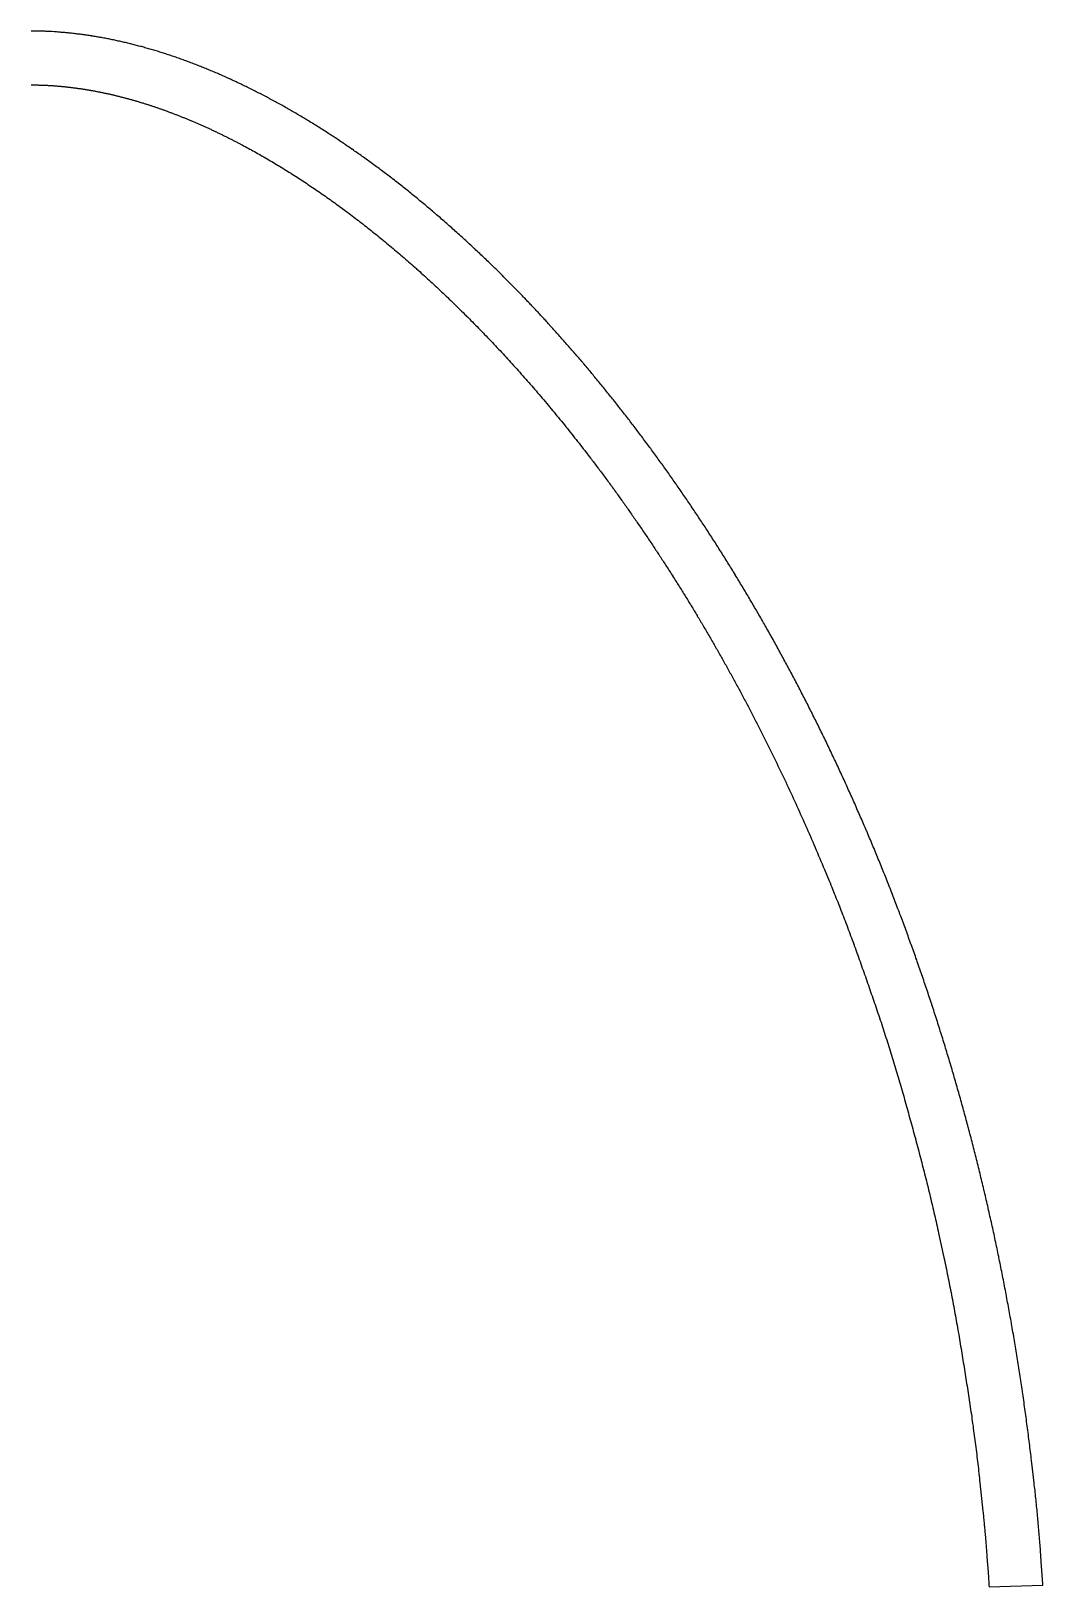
# Model space of a CAD drawing. Extents: x -7325 to -371, y -3238 to 133.
# Drawn here: x -6386.4 to -6119, y -1927.6 to -1516.4 of the extents above; entities that cross this region are included whole.
import ezdxf

# ---------------------------------------------------------------- set-up
doc = ezdxf.new("R2010")
doc.units = 0
doc.header["$MEASUREMENT"] = 0
doc.layers.add('NAILERS', color=7, linetype='CONTINUOUS')

msp = doc.modelspace()

# ---------------------------------------------------------------- linework, layer by layer
at = {"layer": 'NAILERS'}
msp.add_lwpolyline([(-6386.45, -1530.63), (-6386.26, -1530.63), (-6386.07, -1530.63), (-6385.89, -1530.63), (-6385.7, -1530.63), (-6385.51, -1530.64), (-6385.32, -1530.64), (-6385.14, -1530.64), (-6384.95, -1530.64), (-6384.76, -1530.65), (-6384.58, -1530.65), (-6384.39, -1530.66), (-6384.2, -1530.66), (-6384.02, -1530.67), (-6383.83, -1530.67), (-6383.64, -1530.68), (-6383.46, -1530.68), (-6383.27, -1530.69), (-6383.08, -1530.7), (-6382.9, -1530.71), (-6382.71, -1530.71), (-6382.52, -1530.72), (-6382.34, -1530.73), (-6382.15, -1530.74), (-6381.96, -1530.75), (-6381.94, -1530.75), (-6381.76, -1530.76), (-6381.57, -1530.77), (-6381.38, -1530.78), (-6381.19, -1530.8), (-6381.01, -1530.81), (-6380.82, -1530.82), (-6380.63, -1530.83), (-6380.44, -1530.85), (-6380.25, -1530.86), (-6380.07, -1530.87), (-6379.88, -1530.89), (-6379.69, -1530.9), (-6379.5, -1530.92), (-6379.32, -1530.93), (-6379.13, -1530.95), (-6378.94, -1530.96), (-6378.76, -1530.98), (-6378.57, -1531), (-6378.38, -1531.01), (-6378.19, -1531.03), (-6378.01, -1531.05), (-6377.82, -1531.07), (-6377.63, -1531.09), (-6377.45, -1531.11), (-6377.26, -1531.13), (-6377.07, -1531.15), (-6376.88, -1531.17), (-6376.7, -1531.19), (-6376.51, -1531.21), (-6376.32, -1531.23), (-6376.14, -1531.25), (-6375.95, -1531.28), (-6375.88, -1531.28), (-6375.69, -1531.31), (-6375.5, -1531.33), (-6375.31, -1531.36), (-6375.12, -1531.38), (-6374.93, -1531.41), (-6374.74, -1531.43), (-6374.55, -1531.46), (-6374.35, -1531.48), (-6374.16, -1531.51), (-6373.97, -1531.54), (-6373.78, -1531.56), (-6373.59, -1531.59), (-6373.4, -1531.62), (-6373.21, -1531.65), (-6373.02, -1531.67), (-6372.83, -1531.7), (-6372.64, -1531.73), (-6372.45, -1531.76), (-6372.26, -1531.79), (-6372.07, -1531.82), (-6371.88, -1531.85), (-6371.69, -1531.89), (-6371.5, -1531.92), (-6371.31, -1531.95), (-6371.12, -1531.98), (-6370.93, -1532.01), (-6370.74, -1532.05), (-6370.55, -1532.08), (-6370.36, -1532.12), (-6370.18, -1532.15), (-6369.99, -1532.18), (-6369.8, -1532.22), (-6369.72, -1532.23), (-6369.52, -1532.27), (-6369.33, -1532.31), (-6369.14, -1532.34), (-6368.94, -1532.38), (-6368.75, -1532.42), (-6368.55, -1532.46), (-6368.36, -1532.5), (-6368.17, -1532.53), (-6367.97, -1532.57), (-6367.78, -1532.61), (-6367.59, -1532.65), (-6367.39, -1532.69), (-6367.2, -1532.73), (-6367.01, -1532.77), (-6366.81, -1532.82), (-6366.62, -1532.86), (-6366.43, -1532.9), (-6366.23, -1532.94), (-6366.04, -1532.98), (-6365.85, -1533.03), (-6365.66, -1533.07), (-6365.46, -1533.11), (-6365.27, -1533.16), (-6365.08, -1533.2), (-6364.89, -1533.25), (-6364.69, -1533.29), (-6364.5, -1533.34), (-6364.31, -1533.38), (-6364.12, -1533.43), (-6363.93, -1533.48), (-6363.73, -1533.52), (-6363.54, -1533.57), (-6363.46, -1533.59), (-6363.26, -1533.64), (-6363.06, -1533.69), (-6362.87, -1533.74), (-6362.67, -1533.79), (-6362.47, -1533.84), (-6362.28, -1533.89), (-6362.08, -1533.94), (-6361.89, -1533.99), (-6361.69, -1534.04), (-6361.49, -1534.1), (-6361.3, -1534.15), (-6361.1, -1534.2), (-6360.91, -1534.25), (-6360.71, -1534.31), (-6360.51, -1534.36), (-6360.32, -1534.42), (-6360.12, -1534.47), (-6359.93, -1534.52), (-6359.73, -1534.58), (-6359.54, -1534.63), (-6359.34, -1534.69), (-6359.15, -1534.75), (-6358.95, -1534.8), (-6358.76, -1534.86), (-6358.56, -1534.92), (-6358.37, -1534.97), (-6358.17, -1535.03), (-6357.98, -1535.09), (-6357.78, -1535.15), (-6357.59, -1535.21), (-6357.4, -1535.27), (-6357.2, -1535.33), (-6357.11, -1535.35), (-6356.91, -1535.41), (-6356.72, -1535.48), (-6356.52, -1535.54), (-6356.32, -1535.6), (-6356.12, -1535.66), (-6355.92, -1535.73), (-6355.72, -1535.79), (-6355.52, -1535.85), (-6355.32, -1535.92), (-6355.12, -1535.98), (-6354.93, -1536.05), (-6354.73, -1536.11), (-6354.53, -1536.18), (-6354.33, -1536.24), (-6354.13, -1536.31), (-6353.94, -1536.37), (-6353.74, -1536.44), (-6353.54, -1536.51), (-6353.34, -1536.57), (-6353.15, -1536.64), (-6352.95, -1536.71), (-6352.75, -1536.78), (-6352.55, -1536.84), (-6352.36, -1536.91), (-6352.16, -1536.98), (-6351.96, -1537.05), (-6351.77, -1537.12), (-6351.57, -1537.19), (-6351.37, -1537.26), (-6351.18, -1537.33), (-6350.98, -1537.4), (-6350.78, -1537.47), (-6350.69, -1537.51), (-6350.49, -1537.58), (-6350.29, -1537.66), (-6350.09, -1537.73), (-6349.89, -1537.8), (-6349.69, -1537.88), (-6349.49, -1537.95), (-6349.29, -1538.03), (-6349.08, -1538.1), (-6348.88, -1538.18), (-6348.68, -1538.26), (-6348.48, -1538.33), (-6348.28, -1538.41), (-6348.08, -1538.49), (-6347.88, -1538.57), (-6347.68, -1538.64), (-6347.48, -1538.72), (-6347.28, -1538.8), (-6347.08, -1538.88), (-6346.88, -1538.96), (-6346.68, -1539.04), (-6346.48, -1539.12), (-6346.29, -1539.2), (-6346.09, -1539.28), (-6345.89, -1539.36), (-6345.69, -1539.44), (-6345.49, -1539.52), (-6345.29, -1539.6), (-6345.09, -1539.68), (-6344.89, -1539.76), (-6344.7, -1539.85), (-6344.5, -1539.93), (-6344.3, -1540.01), (-6344.21, -1540.05), (-6344.01, -1540.14), (-6343.8, -1540.22), (-6343.6, -1540.31), (-6343.4, -1540.4), (-6343.19, -1540.48), (-6342.99, -1540.57), (-6342.79, -1540.66), (-6342.58, -1540.74), (-6342.38, -1540.83), (-6342.18, -1540.92), (-6341.98, -1541.01), (-6341.78, -1541.1), (-6341.57, -1541.19), (-6341.37, -1541.28), (-6341.17, -1541.37), (-6340.97, -1541.46), (-6340.77, -1541.55), (-6340.57, -1541.64), (-6340.36, -1541.73), (-6340.16, -1541.82), (-6339.96, -1541.91), (-6339.76, -1542), (-6339.56, -1542.09), (-6339.36, -1542.18), (-6339.16, -1542.28), (-6338.96, -1542.37), (-6338.76, -1542.46), (-6338.56, -1542.56), (-6338.36, -1542.65), (-6338.16, -1542.74), (-6337.96, -1542.84), (-6337.76, -1542.93), (-6337.67, -1542.98), (-6337.46, -1543.07), (-6337.26, -1543.17), (-6337.05, -1543.27), (-6336.85, -1543.37), (-6336.64, -1543.46), (-6336.44, -1543.56), (-6336.24, -1543.66), (-6336.03, -1543.76), (-6335.83, -1543.86), (-6335.62, -1543.96), (-6335.42, -1544.06), (-6335.22, -1544.16), (-6335.01, -1544.26), (-6334.81, -1544.36), (-6334.61, -1544.46), (-6334.4, -1544.57), (-6334.2, -1544.67), (-6334, -1544.77), (-6333.79, -1544.87), (-6333.59, -1544.97), (-6333.39, -1545.08), (-6333.19, -1545.18), (-6332.99, -1545.28), (-6332.78, -1545.39), (-6332.58, -1545.49), (-6332.38, -1545.6), (-6332.18, -1545.7), (-6331.98, -1545.8), (-6331.78, -1545.91), (-6331.57, -1546.01), (-6331.37, -1546.12), (-6331.17, -1546.23), (-6331.08, -1546.27), (-6330.67, -1546.49), (-6330.26, -1546.71), (-6329.85, -1546.93), (-6329.44, -1547.15), (-6329.03, -1547.37), (-6328.62, -1547.6), (-6328.21, -1547.82), (-6327.8, -1548.05), (-6327.39, -1548.27), (-6326.98, -1548.5), (-6326.58, -1548.73), (-6326.17, -1548.96), (-6325.76, -1549.19), (-6325.36, -1549.42), (-6324.95, -1549.65), (-6324.55, -1549.89), (-6324.46, -1549.94), (-6324.05, -1550.18), (-6323.63, -1550.42), (-6323.22, -1550.66), (-6322.81, -1550.91), (-6322.39, -1551.15), (-6321.98, -1551.4), (-6321.57, -1551.65), (-6321.16, -1551.89), (-6320.75, -1552.14), (-6320.34, -1552.39), (-6319.93, -1552.64), (-6319.53, -1552.89), (-6319.12, -1553.15), (-6318.71, -1553.4), (-6318.3, -1553.65), (-6317.9, -1553.91), (-6317.81, -1553.96), (-6317.4, -1554.23), (-6316.98, -1554.49), (-6316.57, -1554.76), (-6316.15, -1555.02), (-6315.74, -1555.29), (-6315.33, -1555.56), (-6314.92, -1555.83), (-6314.5, -1556.1), (-6314.09, -1556.37), (-6313.68, -1556.64), (-6313.27, -1556.91), (-6312.86, -1557.18), (-6312.46, -1557.46), (-6312.05, -1557.73), (-6311.64, -1558.01), (-6311.23, -1558.29), (-6311.15, -1558.34), (-6310.73, -1558.63), (-6310.32, -1558.91), (-6309.9, -1559.2), (-6309.49, -1559.49), (-6309.07, -1559.78), (-6308.66, -1560.07), (-6308.25, -1560.36), (-6307.84, -1560.65), (-6307.42, -1560.94), (-6307.01, -1561.23), (-6306.6, -1561.53), (-6306.19, -1561.82), (-6305.78, -1562.12), (-6305.38, -1562.41), (-6304.97, -1562.71), (-6304.56, -1563.01), (-6304.48, -1563.07), (-6304.06, -1563.37), (-6303.65, -1563.68), (-6303.23, -1563.99), (-6302.82, -1564.3), (-6302.4, -1564.61), (-6301.99, -1564.92), (-6301.58, -1565.23), (-6301.17, -1565.54), (-6300.76, -1565.85), (-6300.34, -1566.17), (-6299.93, -1566.48), (-6299.52, -1566.8), (-6299.12, -1567.12), (-6298.71, -1567.43), (-6298.3, -1567.75), (-6297.89, -1568.07), (-6297.82, -1568.13), (-6297.4, -1568.46), (-6296.98, -1568.79), (-6296.57, -1569.12), (-6296.16, -1569.44), (-6295.74, -1569.78), (-6295.33, -1570.11), (-6294.92, -1570.44), (-6294.51, -1570.77), (-6294.1, -1571.11), (-6293.69, -1571.44), (-6293.28, -1571.78), (-6292.87, -1572.11), (-6292.46, -1572.45), (-6292.05, -1572.79), (-6291.65, -1573.13), (-6291.24, -1573.46), (-6291.17, -1573.53), (-6290.75, -1573.87), (-6290.34, -1574.22), (-6289.92, -1574.57), (-6289.51, -1574.92), (-6289.1, -1575.27), (-6288.69, -1575.63), (-6288.28, -1575.98), (-6287.87, -1576.33), (-6287.46, -1576.69), (-6287.05, -1577.04), (-6286.64, -1577.4), (-6286.23, -1577.75), (-6285.83, -1578.11), (-6285.42, -1578.47), (-6285.01, -1578.83), (-6284.61, -1579.19), (-6284.54, -1579.25), (-6284.13, -1579.62), (-6283.71, -1579.98), (-6283.3, -1580.35), (-6282.89, -1580.72), (-6282.48, -1581.1), (-6282.07, -1581.47), (-6281.66, -1581.84), (-6281.25, -1582.21), (-6280.85, -1582.59), (-6280.44, -1582.96), (-6280.03, -1583.34), (-6279.63, -1583.71), (-6279.22, -1584.09), (-6278.82, -1584.47), (-6278.42, -1584.85), (-6278.01, -1585.22), (-6277.95, -1585.29), (-6277.54, -1585.68), (-6277.13, -1586.06), (-6276.72, -1586.45), (-6276.31, -1586.84), (-6275.9, -1587.23), (-6275.49, -1587.62), (-6275.09, -1588.02), (-6274.68, -1588.41), (-6274.28, -1588.8), (-6273.87, -1589.2), (-6273.47, -1589.59), (-6273.07, -1589.99), (-6272.66, -1590.38), (-6272.26, -1590.78), (-6271.86, -1591.18), (-6271.46, -1591.58), (-6271.4, -1591.64), (-6270.99, -1592.05), (-6270.58, -1592.45), (-6270.18, -1592.86), (-6269.77, -1593.27), (-6269.37, -1593.68), (-6268.96, -1594.09), (-6268.56, -1594.5), (-6268.16, -1594.91), (-6267.76, -1595.33), (-6267.35, -1595.74), (-6266.95, -1596.15), (-6266.55, -1596.57), (-6266.16, -1596.98), (-6265.76, -1597.4), (-6265.36, -1597.81), (-6264.96, -1598.23), (-6264.9, -1598.29), (-6264.5, -1598.72), (-6264.1, -1599.15), (-6263.69, -1599.57), (-6263.29, -1600), (-6262.89, -1600.43), (-6262.49, -1600.86), (-6262.09, -1601.29), (-6261.69, -1601.72), (-6261.3, -1602.15), (-6260.9, -1602.58), (-6260.5, -1603.01), (-6260.11, -1603.45), (-6259.71, -1603.88), (-6259.32, -1604.31), (-6258.92, -1604.75), (-6258.53, -1605.19), (-6258.47, -1605.25), (-6258.07, -1605.69), (-6257.67, -1606.14), (-6257.28, -1606.58), (-6256.88, -1607.03), (-6256.48, -1607.47), (-6256.09, -1607.92), (-6255.69, -1608.37), (-6255.3, -1608.82), (-6254.9, -1609.27), (-6254.51, -1609.72), (-6254.12, -1610.17), (-6253.73, -1610.62), (-6253.34, -1611.07), (-6252.95, -1611.52), (-6252.56, -1611.98), (-6252.17, -1612.43), (-6252.12, -1612.49), (-6251.72, -1612.95), (-6251.33, -1613.42), (-6250.94, -1613.88), (-6250.54, -1614.34), (-6250.15, -1614.81), (-6249.76, -1615.27), (-6249.37, -1615.74), (-6248.98, -1616.21), (-6248.59, -1616.67), (-6248.21, -1617.14), (-6247.82, -1617.61), (-6247.43, -1618.08), (-6247.05, -1618.55), (-6246.66, -1619.02), (-6246.28, -1619.49), (-6245.89, -1619.96), (-6245.84, -1620.02), (-6245.46, -1620.5), (-6245.07, -1620.98), (-6244.68, -1621.46), (-6244.29, -1621.94), (-6243.91, -1622.42), (-6243.52, -1622.91), (-6243.14, -1623.39), (-6242.76, -1623.87), (-6242.37, -1624.36), (-6241.99, -1624.84), (-6241.61, -1625.33), (-6241.23, -1625.81), (-6240.85, -1626.3), (-6240.47, -1626.79), (-6240.09, -1627.27), (-6239.71, -1627.76), (-6238.82, -1628.92), (-6238.57, -1629.24), (-6238.33, -1629.56), (-6238.09, -1629.88), (-6237.84, -1630.19), (-6237.6, -1630.51), (-6237.36, -1630.83), (-6237.12, -1631.15), (-6236.87, -1631.47), (-6236.63, -1631.79), (-6236.39, -1632.11), (-6236.15, -1632.43), (-6235.91, -1632.75), (-6235.67, -1633.07), (-6235.43, -1633.39), (-6235.19, -1633.71), (-6234.95, -1634.03), (-6234.72, -1634.35), (-6234.48, -1634.67), (-6234.24, -1635), (-6234, -1635.32), (-6233.77, -1635.64), (-6233.53, -1635.96), (-6233.29, -1636.29), (-6233.06, -1636.61), (-6232.82, -1636.93), (-6232.59, -1637.26), (-6232.35, -1637.58), (-6232.12, -1637.91), (-6231.89, -1638.23), (-6231.65, -1638.56), (-6231.42, -1638.88), (-6231.19, -1639.21), (-6230.37, -1640.35), (-6230.15, -1640.66), (-6229.93, -1640.97), (-6229.71, -1641.28), (-6229.49, -1641.59), (-6229.27, -1641.9), (-6229.05, -1642.21), (-6228.83, -1642.52), (-6228.62, -1642.83), (-6228.4, -1643.14), (-6228.18, -1643.45), (-6227.96, -1643.76), (-6227.75, -1644.07), (-6227.53, -1644.38), (-6227.31, -1644.69), (-6227.1, -1645), (-6226.88, -1645.31), (-6226.66, -1645.63), (-6226.45, -1645.94), (-6226.23, -1646.25), (-6226.02, -1646.56), (-6225.8, -1646.87), (-6225.59, -1647.19), (-6225.37, -1647.5), (-6225.16, -1647.81), (-6224.95, -1648.13), (-6224.73, -1648.44), (-6224.52, -1648.75), (-6224.31, -1649.07), (-6224.09, -1649.38), (-6223.88, -1649.69), (-6223.67, -1650.01), (-6223.46, -1650.32), (-6223.25, -1650.64), (-6223.03, -1650.95), (-6222.82, -1651.27), (-6222.61, -1651.58), (-6222.4, -1651.9), (-6222.19, -1652.21), (-6221.98, -1652.53), (-6221.77, -1652.84), (-6221.56, -1653.16), (-6221.35, -1653.47), (-6221.14, -1653.79), (-6220.94, -1654.11), (-6220.73, -1654.42), (-6220.52, -1654.74), (-6220.31, -1655.06), (-6220.1, -1655.37), (-6219.9, -1655.69), (-6219.69, -1656.01), (-6219.48, -1656.33), (-6219.27, -1656.64), (-6219.07, -1656.96), (-6218.86, -1657.28), (-6218.66, -1657.6), (-6218.45, -1657.92), (-6218.25, -1658.23), (-6218.04, -1658.55), (-6217.84, -1658.87), (-6217.63, -1659.19), (-6217.43, -1659.51), (-6217.22, -1659.83), (-6217.02, -1660.15), (-6216.82, -1660.47), (-6216.79, -1660.5), (-6216.59, -1660.83), (-6216.39, -1661.15), (-6216.18, -1661.47), (-6215.98, -1661.79), (-6215.77, -1662.11), (-6215.57, -1662.44), (-6215.37, -1662.76), (-6215.17, -1663.08), (-6214.96, -1663.41), (-6214.76, -1663.73), (-6214.56, -1664.05), (-6214.36, -1664.38), (-6214.16, -1664.7), (-6213.96, -1665.03), (-6213.75, -1665.35), (-6213.55, -1665.68), (-6213.35, -1666), (-6213.15, -1666.33), (-6212.95, -1666.65), (-6212.75, -1666.98), (-6212.56, -1667.3), (-6212.36, -1667.63), (-6212.16, -1667.95), (-6211.96, -1668.28), (-6211.76, -1668.6), (-6211.56, -1668.93), (-6211.37, -1669.26), (-6211.17, -1669.58), (-6210.97, -1669.91), (-6210.77, -1670.24), (-6210.58, -1670.56), (-6210.38, -1670.89), (-6210.36, -1670.92), (-6210.16, -1671.25), (-6209.97, -1671.58), (-6209.77, -1671.91), (-6209.57, -1672.24), (-6209.38, -1672.57), (-6209.18, -1672.9), (-6208.99, -1673.23), (-6208.79, -1673.56), (-6208.59, -1673.89), (-6208.4, -1674.22), (-6208.2, -1674.56), (-6208.01, -1674.89), (-6207.82, -1675.22), (-6207.62, -1675.55), (-6207.43, -1675.88), (-6207.24, -1676.21), (-6207.04, -1676.54), (-6206.85, -1676.88), (-6206.66, -1677.21), (-6206.46, -1677.54), (-6206.27, -1677.87), (-6206.08, -1678.21), (-6205.89, -1678.54), (-6205.7, -1678.87), (-6205.51, -1679.2), (-6205.32, -1679.54), (-6205.13, -1679.87), (-6204.94, -1680.21), (-6204.75, -1680.54), (-6204.56, -1680.87), (-6204.37, -1681.21), (-6204.18, -1681.54), (-6204.16, -1681.58), (-6203.97, -1681.91), (-6203.78, -1682.25), (-6203.59, -1682.58), (-6203.4, -1682.92), (-6203.21, -1683.26), (-6203.02, -1683.6), (-6202.83, -1683.93), (-6202.65, -1684.27), (-6202.46, -1684.61), (-6202.27, -1684.95), (-6202.08, -1685.28), (-6201.9, -1685.62), (-6201.71, -1685.96), (-6201.52, -1686.3), (-6201.34, -1686.64), (-6201.15, -1686.98), (-6200.96, -1687.31), (-6200.78, -1687.65), (-6200.59, -1687.99), (-6200.41, -1688.33), (-6200.22, -1688.67), (-6200.04, -1689.01), (-6199.85, -1689.35), (-6199.67, -1689.69), (-6199.49, -1690.03), (-6199.3, -1690.37), (-6199.12, -1690.71), (-6198.94, -1691.05), (-6198.75, -1691.39), (-6198.57, -1691.73), (-6198.39, -1692.07), (-6198.21, -1692.41), (-6198.19, -1692.45), (-6198.01, -1692.79), (-6197.83, -1693.14), (-6197.64, -1693.48), (-6197.46, -1693.82), (-6197.28, -1694.17), (-6197.1, -1694.51), (-6196.92, -1694.85), (-6196.74, -1695.2), (-6196.56, -1695.54), (-6196.38, -1695.89), (-6196.2, -1696.23), (-6196.02, -1696.58), (-6195.84, -1696.92), (-6195.66, -1697.27), (-6195.48, -1697.61), (-6195.3, -1697.96), (-6195.12, -1698.3), (-6194.94, -1698.65), (-6194.77, -1699), (-6194.59, -1699.34), (-6194.41, -1699.69), (-6194.23, -1700.03), (-6194.06, -1700.38), (-6193.88, -1700.73), (-6193.7, -1701.07), (-6193.53, -1701.42), (-6193.35, -1701.77), (-6193.18, -1702.11), (-6193, -1702.46), (-6192.83, -1702.81), (-6192.65, -1703.16), (-6192.48, -1703.5), (-6192.46, -1703.54), (-6192.11, -1704.24), (-6191.76, -1704.94), (-6191.41, -1705.64), (-6191.07, -1706.34), (-6190.72, -1707.04), (-6190.37, -1707.74), (-6190.03, -1708.45), (-6189.69, -1709.15), (-6189.35, -1709.85), (-6189.01, -1710.56), (-6188.67, -1711.26), (-6188.33, -1711.97), (-6187.99, -1712.68), (-6187.65, -1713.38), (-6187.32, -1714.09), (-6186.98, -1714.8), (-6186.97, -1714.83), (-6186.63, -1715.54), (-6186.3, -1716.26), (-6185.97, -1716.97), (-6185.63, -1717.68), (-6185.3, -1718.4), (-6184.97, -1719.11), (-6184.65, -1719.83), (-6184.32, -1720.55), (-6183.99, -1721.26), (-6183.67, -1721.98), (-6183.34, -1722.7), (-6183.02, -1723.41), (-6182.7, -1724.13), (-6182.37, -1724.85), (-6182.05, -1725.57), (-6181.74, -1726.29), (-6181.72, -1726.32), (-6181.4, -1727.05), (-6181.08, -1727.77), (-6180.76, -1728.5), (-6180.45, -1729.23), (-6180.13, -1729.95), (-6179.82, -1730.68), (-6179.5, -1731.41), (-6179.19, -1732.13), (-6178.88, -1732.86), (-6178.57, -1733.59), (-6178.26, -1734.32), (-6177.95, -1735.05), (-6177.65, -1735.78), (-6177.34, -1736.51), (-6177.04, -1737.24), (-6176.73, -1737.97), (-6175.49, -1740.98), (-6175.26, -1741.53), (-6175.03, -1742.08), (-6174.8, -1742.64), (-6174.58, -1743.19), (-6174.35, -1743.75), (-6174.13, -1744.3), (-6173.9, -1744.86), (-6173.68, -1745.42), (-6173.46, -1745.97), (-6173.23, -1746.53), (-6173.01, -1747.09), (-6172.79, -1747.64), (-6172.57, -1748.2), (-6172.36, -1748.76), (-6172.14, -1749.32), (-6171.92, -1749.87), (-6171.7, -1750.43), (-6171.49, -1750.99), (-6171.28, -1751.55), (-6171.06, -1752.11), (-6170.85, -1752.67), (-6170.64, -1753.23), (-6170.43, -1753.79), (-6170.22, -1754.35), (-6170.01, -1754.92), (-6169.8, -1755.48), (-6169.59, -1756.04), (-6169.38, -1756.6), (-6169.18, -1757.16), (-6168.97, -1757.73), (-6168.77, -1758.29), (-6168.56, -1758.85), (-6168.54, -1758.9), (-6168.34, -1759.47), (-6168.14, -1760.04), (-6167.93, -1760.6), (-6167.73, -1761.17), (-6167.53, -1761.74), (-6167.32, -1762.31), (-6167.12, -1762.87), (-6166.92, -1763.44), (-6166.72, -1764.01), (-6166.52, -1764.58), (-6166.32, -1765.15), (-6166.12, -1765.71), (-6165.92, -1766.28), (-6165.72, -1766.85), (-6165.52, -1767.42), (-6165.32, -1767.99), (-6165.12, -1768.56), (-6164.93, -1769.13), (-6164.73, -1769.7), (-6164.53, -1770.27), (-6164.34, -1770.84), (-6164.14, -1771.4), (-6163.94, -1771.97), (-6163.75, -1772.54), (-6163.55, -1773.11), (-6163.36, -1773.69), (-6163.17, -1774.26), (-6162.97, -1774.83), (-6162.78, -1775.4), (-6162.59, -1775.97), (-6162.39, -1776.54), (-6162.2, -1777.11), (-6162.17, -1777.21), (-6161.98, -1777.79), (-6161.78, -1778.36), (-6161.59, -1778.94), (-6161.4, -1779.52), (-6161.21, -1780.1), (-6161.02, -1780.68), (-6160.83, -1781.26), (-6160.65, -1781.83), (-6160.46, -1782.41), (-6160.27, -1782.99), (-6160.09, -1783.57), (-6159.9, -1784.15), (-6159.72, -1784.73), (-6159.54, -1785.32), (-6159.36, -1785.9), (-6159.17, -1786.48), (-6158.99, -1787.06), (-6158.82, -1787.64), (-6158.64, -1788.22), (-6158.46, -1788.81), (-6158.28, -1789.39), (-6158.11, -1789.97), (-6157.93, -1790.55), (-6157.76, -1791.14), (-6157.58, -1791.72), (-6157.41, -1792.3), (-6157.24, -1792.89), (-6157.07, -1793.47), (-6156.89, -1794.06), (-6156.73, -1794.64), (-6156.56, -1795.23), (-6156.39, -1795.81), (-6156.37, -1795.86), (-6156.21, -1796.45), (-6156.04, -1797.04), (-6155.87, -1797.63), (-6155.7, -1798.21), (-6155.54, -1798.8), (-6155.37, -1799.39), (-6155.21, -1799.98), (-6155.04, -1800.57), (-6154.87, -1801.16), (-6154.71, -1801.75), (-6154.55, -1802.34), (-6154.38, -1802.93), (-6154.22, -1803.52), (-6154.06, -1804.11), (-6153.89, -1804.7), (-6153.73, -1805.29), (-6153.57, -1805.88), (-6153.41, -1806.47), (-6153.25, -1807.06), (-6153.09, -1807.65), (-6152.93, -1808.24), (-6152.77, -1808.83), (-6152.61, -1809.42), (-6152.45, -1810.01), (-6152.29, -1810.6), (-6152.13, -1811.2), (-6151.97, -1811.79), (-6151.82, -1812.38), (-6151.66, -1812.97), (-6151.5, -1813.56), (-6151.35, -1814.15), (-6151.19, -1814.74), (-6151.17, -1814.84), (-6151.01, -1815.43), (-6150.86, -1816.03), (-6150.7, -1816.63), (-6150.55, -1817.23), (-6150.39, -1817.83), (-6150.24, -1818.42), (-6150.09, -1819.02), (-6149.94, -1819.62), (-6149.79, -1820.22), (-6149.64, -1820.82), (-6149.49, -1821.42), (-6149.34, -1822.02), (-6149.2, -1822.62), (-6149.05, -1823.22), (-6148.91, -1823.82), (-6148.76, -1824.42), (-6148.62, -1825.02), (-6148.48, -1825.62), (-6148.34, -1826.23), (-6148.19, -1826.83), (-6148.05, -1827.43), (-6147.92, -1828.03), (-6147.78, -1828.63), (-6147.64, -1829.24), (-6147.5, -1829.84), (-6147.37, -1830.44), (-6147.23, -1831.04), (-6147.1, -1831.65), (-6146.96, -1832.25), (-6146.83, -1832.85), (-6146.7, -1833.46), (-6146.57, -1834.06), (-6145.17, -1840.55), (-6145.03, -1841.16), (-6144.9, -1841.77), (-6144.77, -1842.38), (-6144.64, -1843), (-6144.51, -1843.61), (-6144.39, -1844.22), (-6144.26, -1844.83), (-6144.13, -1845.45), (-6144.01, -1846.06), (-6143.88, -1846.67), (-6143.76, -1847.29), (-6143.64, -1847.9), (-6143.52, -1848.51), (-6143.4, -1849.13), (-6143.27, -1849.74), (-6143.16, -1850.36), (-6143.04, -1850.97), (-6142.92, -1851.58), (-6142.8, -1852.2), (-6142.69, -1852.81), (-6142.57, -1853.43), (-6142.46, -1854.04), (-6142.34, -1854.66), (-6142.23, -1855.28), (-6142.12, -1855.89), (-6142.01, -1856.51), (-6141.9, -1857.12), (-6141.79, -1857.74), (-6141.68, -1858.36), (-6141.57, -1858.97), (-6141.46, -1859.59), (-6141.36, -1860.2), (-6141.25, -1860.82), (-6141.15, -1861.44), (-6141.04, -1862.06), (-6140.94, -1862.67), (-6140.84, -1863.29), (-6140.73, -1863.91), (-6140.63, -1864.52), (-6140.53, -1865.14), (-6140.42, -1865.76), (-6140.32, -1866.38), (-6140.22, -1866.99), (-6140.12, -1867.61), (-6140.02, -1868.23), (-6139.92, -1868.85), (-6139.82, -1869.46), (-6139.72, -1870.08), (-6139.62, -1870.7), (-6139.52, -1871.32), (-6139.43, -1871.94), (-6139.33, -1872.56), (-6139.23, -1873.17), (-6139.14, -1873.79), (-6139.04, -1874.41), (-6138.94, -1875.03), (-6138.85, -1875.65), (-6138.75, -1876.27), (-6138.66, -1876.88), (-6138.56, -1877.5), (-6138.47, -1878.12), (-6138.38, -1878.74), (-6138.28, -1879.36), (-6138.19, -1879.98), (-6138.18, -1880.05), (-6138.09, -1880.68), (-6138, -1881.3), (-6137.9, -1881.93), (-6137.81, -1882.55), (-6137.73, -1883.17), (-6137.64, -1883.8), (-6137.55, -1884.42), (-6137.46, -1885.05), (-6137.38, -1885.67), (-6137.29, -1886.3), (-6137.21, -1886.92), (-6137.12, -1887.55), (-6137.04, -1888.17), (-6136.96, -1888.8), (-6136.88, -1889.42), (-6136.8, -1890.05), (-6136.72, -1890.67), (-6136.64, -1891.3), (-6136.56, -1891.92), (-6136.49, -1892.55), (-6136.41, -1893.18), (-6136.34, -1893.8), (-6136.26, -1894.43), (-6136.19, -1895.05), (-6136.12, -1895.68), (-6136.05, -1896.31), (-6135.98, -1896.93), (-6135.91, -1897.56), (-6135.84, -1898.19), (-6135.77, -1898.81), (-6135.7, -1899.44), (-6135.63, -1900.07), (-6134.85, -1907.53), (-6134.81, -1907.91), (-6134.77, -1908.28), (-6134.73, -1908.66), (-6134.69, -1909.04), (-6134.66, -1909.41), (-6134.62, -1909.79), (-6134.58, -1910.17), (-6134.54, -1910.54), (-6134.51, -1910.92), (-6134.47, -1911.29), (-6134.44, -1911.67), (-6134.4, -1912.05), (-6134.37, -1912.42), (-6134.33, -1912.8), (-6134.3, -1913.18), (-6134.26, -1913.55), (-6134.23, -1913.93), (-6134.2, -1914.31), (-6134.16, -1914.68), (-6134.13, -1915.06), (-6134.1, -1915.44), (-6134.07, -1915.82), (-6134.04, -1916.19), (-6134.01, -1916.57), (-6133.98, -1916.95), (-6133.95, -1917.32), (-6133.92, -1917.7), (-6133.89, -1918.08), (-6133.86, -1918.45), (-6133.83, -1918.83), (-6133.8, -1919.21), (-6133.77, -1919.59), (-6133.47, -1923.69), (-6133.44, -1924.17), (-6133.4, -1924.65), (-6133.37, -1925.14), (-6133.34, -1925.62), (-6133.3, -1926.11), (-6133.27, -1926.59), (-6133.24, -1927.07), (-6133.21, -1927.56), (-6118.99, -1927.08), (-6119.03, -1926.49), (-6119.07, -1925.89), (-6119.11, -1925.3), (-6119.15, -1924.71), (-6119.19, -1924.11), (-6119.23, -1923.52), (-6119.27, -1922.93), (-6119.32, -1922.33), (-6119.75, -1916.48), (-6119.78, -1915.96), (-6119.82, -1915.45), (-6119.86, -1914.93), (-6119.9, -1914.42), (-6119.94, -1913.91), (-6119.98, -1913.39), (-6120.03, -1912.88), (-6120.07, -1912.37), (-6120.11, -1911.85), (-6120.16, -1911.34), (-6120.2, -1910.82), (-6120.25, -1910.31), (-6120.29, -1909.8), (-6120.34, -1909.28), (-6120.39, -1908.77), (-6120.44, -1908.26), (-6120.49, -1907.74), (-6120.54, -1907.23), (-6120.59, -1906.72), (-6120.64, -1906.2), (-6120.69, -1905.69), (-6120.74, -1905.18), (-6120.8, -1904.67), (-6120.85, -1904.15), (-6120.9, -1903.64), (-6120.96, -1903.13), (-6121.02, -1902.62), (-6121.07, -1902.1), (-6121.13, -1901.59), (-6121.19, -1901.08), (-6121.25, -1900.57), (-6121.31, -1900.05), (-6122, -1894.16), (-6122.06, -1893.59), (-6122.13, -1893.02), (-6122.2, -1892.45), (-6122.27, -1891.88), (-6122.34, -1891.31), (-6122.41, -1890.74), (-6122.48, -1890.17), (-6122.55, -1889.6), (-6122.62, -1889.04), (-6122.69, -1888.47), (-6122.76, -1887.9), (-6122.83, -1887.33), (-6122.91, -1886.76), (-6122.98, -1886.19), (-6123.05, -1885.63), (-6123.13, -1885.06), (-6123.2, -1884.49), (-6123.28, -1883.92), (-6123.36, -1883.35), (-6123.43, -1882.79), (-6123.51, -1882.22), (-6123.59, -1881.65), (-6123.67, -1881.08), (-6123.74, -1880.51), (-6123.82, -1879.95), (-6123.9, -1879.38), (-6123.98, -1878.81), (-6124.06, -1878.25), (-6124.14, -1877.68), (-6124.23, -1877.11), (-6124.31, -1876.54), (-6124.39, -1875.98), (-6124.41, -1875.84), (-6124.49, -1875.28), (-6124.58, -1874.72), (-6124.66, -1874.17), (-6124.74, -1873.61), (-6124.83, -1873.05), (-6124.91, -1872.49), (-6125, -1871.93), (-6125.08, -1871.38), (-6125.17, -1870.82), (-6125.25, -1870.26), (-6125.34, -1869.7), (-6125.43, -1869.14), (-6125.52, -1868.59), (-6125.61, -1868.03), (-6125.69, -1867.47), (-6125.78, -1866.91), (-6125.87, -1866.36), (-6125.96, -1865.8), (-6126.06, -1865.24), (-6126.15, -1864.69), (-6126.24, -1864.13), (-6126.33, -1863.57), (-6126.43, -1863.02), (-6126.52, -1862.46), (-6126.61, -1861.9), (-6126.71, -1861.35), (-6126.8, -1860.79), (-6126.9, -1860.23), (-6126.99, -1859.68), (-6127.09, -1859.12), (-6127.19, -1858.56), (-6127.29, -1858.01), (-6127.31, -1857.88), (-6127.41, -1857.33), (-6127.5, -1856.78), (-6127.6, -1856.23), (-6127.7, -1855.69), (-6127.8, -1855.14), (-6127.9, -1854.59), (-6128, -1854.04), (-6128.1, -1853.5), (-6128.2, -1852.95), (-6128.3, -1852.4), (-6128.4, -1851.86), (-6128.5, -1851.31), (-6128.6, -1850.76), (-6128.71, -1850.22), (-6128.81, -1849.67), (-6128.91, -1849.12), (-6129.02, -1848.58), (-6129.12, -1848.03), (-6129.23, -1847.49), (-6129.33, -1846.94), (-6129.44, -1846.39), (-6129.55, -1845.85), (-6129.65, -1845.3), (-6129.76, -1844.76), (-6129.87, -1844.21), (-6129.98, -1843.67), (-6130.09, -1843.12), (-6130.2, -1842.58), (-6130.31, -1842.03), (-6130.42, -1841.49), (-6130.53, -1840.94), (-6130.64, -1840.4), (-6130.67, -1840.27), (-6130.78, -1839.73), (-6130.89, -1839.19), (-6131, -1838.66), (-6131.11, -1838.12), (-6131.23, -1837.59), (-6131.34, -1837.05), (-6131.45, -1836.51), (-6131.57, -1835.98), (-6131.68, -1835.44), (-6131.8, -1834.91), (-6131.91, -1834.37), (-6132.03, -1833.84), (-6132.14, -1833.3), (-6132.26, -1832.77), (-6132.38, -1832.23), (-6132.5, -1831.7), (-6132.61, -1831.16), (-6132.73, -1830.63), (-6132.85, -1830.09), (-6132.97, -1829.56), (-6133.09, -1829.02), (-6133.21, -1828.49), (-6133.33, -1827.96), (-6133.46, -1827.42), (-6133.58, -1826.89), (-6133.7, -1826.35), (-6133.82, -1825.82), (-6133.95, -1825.29), (-6134.07, -1824.75), (-6134.2, -1824.22), (-6134.32, -1823.69), (-6134.45, -1823.15), (-6134.48, -1823.02), (-6134.6, -1822.5), (-6134.72, -1821.97), (-6134.85, -1821.45), (-6134.97, -1820.92), (-6135.1, -1820.4), (-6135.23, -1819.88), (-6135.35, -1819.35), (-6135.48, -1818.83), (-6135.61, -1818.3), (-6135.74, -1817.78), (-6135.87, -1817.26), (-6135.99, -1816.73), (-6136.12, -1816.21), (-6136.25, -1815.68), (-6136.38, -1815.16), (-6136.52, -1814.64), (-6136.65, -1814.12), (-6136.78, -1813.59), (-6136.91, -1813.07), (-6137.04, -1812.55), (-6137.18, -1812.02), (-6137.31, -1811.5), (-6137.45, -1810.98), (-6137.58, -1810.46), (-6137.72, -1809.93), (-6137.85, -1809.41), (-6137.99, -1808.89), (-6138.12, -1808.37), (-6138.26, -1807.85), (-6138.4, -1807.33), (-6138.54, -1806.8), (-6138.67, -1806.28), (-6138.71, -1806.15), (-6138.85, -1805.64), (-6138.98, -1805.13), (-6139.12, -1804.62), (-6139.26, -1804.1), (-6139.4, -1803.59), (-6139.54, -1803.08), (-6139.68, -1802.57), (-6139.82, -1802.05), (-6139.96, -1801.54), (-6140.1, -1801.03), (-6140.24, -1800.52), (-6140.38, -1800.01), (-6140.52, -1799.49), (-6140.67, -1798.98), (-6140.81, -1798.47), (-6140.95, -1797.96), (-6141.1, -1797.45), (-6141.24, -1796.94), (-6141.39, -1796.43), (-6141.53, -1795.92), (-6141.68, -1795.4), (-6141.82, -1794.89), (-6141.97, -1794.38), (-6142.12, -1793.87), (-6142.27, -1793.36), (-6142.41, -1792.85), (-6142.56, -1792.34), (-6142.71, -1791.83), (-6142.86, -1791.32), (-6143.01, -1790.82), (-6143.16, -1790.31), (-6143.31, -1789.8), (-6143.35, -1789.67), (-6143.5, -1789.17), (-6143.65, -1788.67), (-6143.8, -1788.17), (-6143.95, -1787.67), (-6144.1, -1787.17), (-6144.25, -1786.66), (-6144.4, -1786.16), (-6144.55, -1785.66), (-6144.71, -1785.16), (-6144.86, -1784.66), (-6145.01, -1784.16), (-6145.17, -1783.67), (-6145.32, -1783.17), (-6145.48, -1782.67), (-6145.63, -1782.17), (-6145.79, -1781.67), (-6145.94, -1781.17), (-6146.1, -1780.67), (-6146.26, -1780.17), (-6146.41, -1779.67), (-6146.57, -1779.17), (-6146.73, -1778.68), (-6146.89, -1778.18), (-6147.05, -1777.68), (-6147.21, -1777.18), (-6147.37, -1776.69), (-6147.53, -1776.19), (-6147.69, -1775.69), (-6147.85, -1775.19), (-6148.01, -1774.7), (-6148.18, -1774.2), (-6148.34, -1773.7), (-6148.38, -1773.58), (-6148.54, -1773.09), (-6148.7, -1772.6), (-6148.86, -1772.11), (-6149.02, -1771.62), (-6149.19, -1771.13), (-6149.35, -1770.65), (-6149.51, -1770.16), (-6149.68, -1769.67), (-6149.84, -1769.18), (-6150.01, -1768.69), (-6150.17, -1768.21), (-6150.34, -1767.72), (-6150.5, -1767.23), (-6150.67, -1766.75), (-6150.83, -1766.26), (-6151, -1765.77), (-6151.17, -1765.29), (-6151.34, -1764.8), (-6151.51, -1764.31), (-6151.67, -1763.83), (-6151.84, -1763.34), (-6152.01, -1762.86), (-6152.18, -1762.37), (-6152.35, -1761.89), (-6152.53, -1761.4), (-6152.7, -1760.92), (-6152.87, -1760.43), (-6153.04, -1759.95), (-6153.21, -1759.46), (-6153.39, -1758.98), (-6153.56, -1758.49), (-6153.73, -1758.01), (-6153.78, -1757.88), (-6153.95, -1757.41), (-6154.12, -1756.93), (-6154.3, -1756.46), (-6154.47, -1755.98), (-6154.64, -1755.5), (-6154.82, -1755.03), (-6154.99, -1754.55), (-6155.16, -1754.08), (-6155.34, -1753.6), (-6155.52, -1753.13), (-6155.69, -1752.65), (-6155.87, -1752.18), (-6156.04, -1751.71), (-6156.22, -1751.23), (-6156.4, -1750.76), (-6156.58, -1750.28), (-6156.76, -1749.81), (-6156.93, -1749.34), (-6157.11, -1748.86), (-6157.29, -1748.39), (-6157.47, -1747.92), (-6157.65, -1747.44), (-6157.83, -1746.97), (-6158.02, -1746.5), (-6158.2, -1746.03), (-6158.38, -1745.56), (-6158.56, -1745.08), (-6158.75, -1744.61), (-6158.93, -1744.14), (-6159.11, -1743.67), (-6159.3, -1743.2), (-6159.48, -1742.73), (-6159.53, -1742.6), (-6159.71, -1742.14), (-6159.9, -1741.67), (-6160.08, -1741.21), (-6160.26, -1740.75), (-6160.45, -1740.29), (-6160.63, -1739.82), (-6160.81, -1739.36), (-6161, -1738.9), (-6161.18, -1738.44), (-6161.37, -1737.98), (-6161.56, -1737.51), (-6161.74, -1737.05), (-6161.93, -1736.59), (-6162.12, -1736.13), (-6162.31, -1735.67), (-6162.49, -1735.21), (-6162.68, -1734.75), (-6162.87, -1734.29), (-6163.06, -1733.83), (-6163.25, -1733.37), (-6163.44, -1732.91), (-6163.63, -1732.45), (-6163.82, -1731.99), (-6164.02, -1731.53), (-6164.21, -1731.07), (-6164.4, -1730.61), (-6164.59, -1730.15), (-6164.79, -1729.69), (-6164.98, -1729.23), (-6165.17, -1728.78), (-6165.37, -1728.32), (-6165.56, -1727.86), (-6165.62, -1727.74), (-6165.81, -1727.29), (-6166, -1726.84), (-6166.19, -1726.39), (-6166.39, -1725.94), (-6166.58, -1725.49), (-6166.77, -1725.04), (-6166.97, -1724.59), (-6167.16, -1724.14), (-6167.36, -1723.69), (-6167.55, -1723.24), (-6167.75, -1722.79), (-6167.95, -1722.35), (-6168.14, -1721.9), (-6168.34, -1721.45), (-6168.54, -1721), (-6168.73, -1720.56), (-6168.93, -1720.11), (-6169.13, -1719.66), (-6169.33, -1719.21), (-6169.53, -1718.77), (-6169.73, -1718.32), (-6169.93, -1717.88), (-6170.13, -1717.43), (-6170.33, -1716.98), (-6170.53, -1716.54), (-6170.74, -1716.09), (-6170.94, -1715.65), (-6171.14, -1715.2), (-6171.34, -1714.76), (-6171.55, -1714.31), (-6171.75, -1713.87), (-6171.96, -1713.42), (-6172.01, -1713.3), (-6172.22, -1712.86), (-6172.42, -1712.42), (-6172.62, -1711.99), (-6172.82, -1711.55), (-6173.02, -1711.12), (-6173.23, -1710.68), (-6173.43, -1710.25), (-6173.63, -1709.81), (-6173.84, -1709.37), (-6174.04, -1708.94), (-6174.25, -1708.51), (-6174.45, -1708.07), (-6174.66, -1707.64), (-6174.87, -1707.2), (-6175.07, -1706.77), (-6175.28, -1706.33), (-6175.49, -1705.9), (-6175.7, -1705.47), (-6175.9, -1705.03), (-6176.11, -1704.6), (-6176.32, -1704.17), (-6176.53, -1703.74), (-6176.74, -1703.3), (-6176.95, -1702.87), (-6177.16, -1702.44), (-6177.37, -1702.01), (-6177.58, -1701.58), (-6177.8, -1701.14), (-6178.01, -1700.71), (-6178.22, -1700.28), (-6178.43, -1699.85), (-6178.65, -1699.42), (-6178.71, -1699.3), (-6178.92, -1698.87), (-6179.13, -1698.45), (-6179.34, -1698.03), (-6179.55, -1697.61), (-6179.76, -1697.18), (-6179.97, -1696.76), (-6180.18, -1696.34), (-6180.4, -1695.92), (-6180.61, -1695.5), (-6180.82, -1695.08), (-6181.04, -1694.65), (-6181.25, -1694.23), (-6181.47, -1693.81), (-6181.68, -1693.39), (-6181.9, -1692.97), (-6182.11, -1692.55), (-6182.33, -1692.13), (-6182.54, -1691.71), (-6182.76, -1691.29), (-6182.98, -1690.88), (-6183.19, -1690.46), (-6183.41, -1690.04), (-6183.63, -1689.62), (-6183.85, -1689.2), (-6184.07, -1688.78), (-6184.29, -1688.36), (-6184.51, -1687.95), (-6184.73, -1687.53), (-6184.95, -1687.11), (-6185.17, -1686.7), (-6185.39, -1686.28), (-6185.61, -1685.86), (-6185.68, -1685.74), (-6185.9, -1685.33), (-6186.11, -1684.92), (-6186.33, -1684.51), (-6186.55, -1684.1), (-6186.77, -1683.7), (-6186.99, -1683.29), (-6187.21, -1682.88), (-6187.43, -1682.47), (-6187.65, -1682.07), (-6187.87, -1681.66), (-6188.1, -1681.25), (-6188.32, -1680.85), (-6188.54, -1680.44), (-6188.76, -1680.03), (-6188.99, -1679.63), (-6189.21, -1679.22), (-6189.43, -1678.82), (-6189.66, -1678.41), (-6189.88, -1678), (-6190.11, -1677.6), (-6190.33, -1677.19), (-6190.56, -1676.79), (-6190.78, -1676.39), (-6191.01, -1675.98), (-6191.24, -1675.58), (-6191.46, -1675.17), (-6191.69, -1674.77), (-6191.92, -1674.37), (-6192.15, -1673.96), (-6192.38, -1673.56), (-6192.61, -1673.16), (-6192.84, -1672.76), (-6192.91, -1672.63), (-6193.13, -1672.24), (-6193.36, -1671.84), (-6193.58, -1671.45), (-6193.81, -1671.06), (-6194.04, -1670.66), (-6194.26, -1670.27), (-6194.49, -1669.88), (-6194.72, -1669.48), (-6194.95, -1669.09), (-6195.18, -1668.7), (-6195.41, -1668.3), (-6195.63, -1667.91), (-6195.86, -1667.52), (-6196.09, -1667.13), (-6196.33, -1666.74), (-6196.56, -1666.35), (-6196.79, -1665.95), (-6197.02, -1665.56), (-6197.25, -1665.17), (-6197.48, -1664.78), (-6197.72, -1664.39), (-6197.95, -1664), (-6198.18, -1663.61), (-6198.42, -1663.22), (-6198.65, -1662.83), (-6198.88, -1662.44), (-6199.12, -1662.06), (-6199.35, -1661.67), (-6199.59, -1661.28), (-6199.83, -1660.89), (-6200.06, -1660.5), (-6200.3, -1660.11), (-6200.37, -1659.99), (-6200.61, -1659.61), (-6200.84, -1659.23), (-6201.07, -1658.85), (-6201.3, -1658.47), (-6201.54, -1658.09), (-6201.77, -1657.71), (-6202.01, -1657.33), (-6202.24, -1656.96), (-6202.48, -1656.58), (-6202.71, -1656.2), (-6202.95, -1655.82), (-6203.18, -1655.45), (-6203.42, -1655.07), (-6203.66, -1654.69), (-6203.89, -1654.31), (-6204.13, -1653.94), (-6204.37, -1653.56), (-6204.61, -1653.18), (-6204.85, -1652.81), (-6205.09, -1652.43), (-6205.33, -1652.06), (-6205.56, -1651.68), (-6205.8, -1651.31), (-6206.05, -1650.93), (-6206.29, -1650.56), (-6206.53, -1650.18), (-6206.77, -1649.81), (-6207.01, -1649.43), (-6207.25, -1649.06), (-6207.49, -1648.69), (-6207.74, -1648.31), (-6207.98, -1647.94), (-6208.06, -1647.82), (-6208.3, -1647.45), (-6208.54, -1647.09), (-6208.78, -1646.72), (-6209.02, -1646.36), (-6209.26, -1645.99), (-6209.5, -1645.63), (-6209.74, -1645.27), (-6209.98, -1644.9), (-6210.22, -1644.54), (-6210.46, -1644.18), (-6210.7, -1643.81), (-6210.95, -1643.45), (-6211.19, -1643.09), (-6211.43, -1642.73), (-6211.68, -1642.36), (-6211.92, -1642), (-6212.16, -1641.64), (-6212.41, -1641.28), (-6212.65, -1640.92), (-6212.9, -1640.56), (-6213.14, -1640.2), (-6213.39, -1639.84), (-6213.63, -1639.48), (-6213.88, -1639.12), (-6214.13, -1638.76), (-6214.37, -1638.4), (-6214.62, -1638.04), (-6214.87, -1637.68), (-6215.12, -1637.32), (-6215.37, -1636.96), (-6215.62, -1636.61), (-6215.86, -1636.25), (-6215.95, -1636.13), (-6216.19, -1635.78), (-6216.44, -1635.43), (-6216.68, -1635.08), (-6216.93, -1634.73), (-6217.17, -1634.38), (-6217.42, -1634.03), (-6217.67, -1633.68), (-6217.91, -1633.33), (-6218.16, -1632.98), (-6218.41, -1632.64), (-6218.65, -1632.29), (-6218.9, -1631.94), (-6219.15, -1631.59), (-6219.4, -1631.25), (-6219.65, -1630.9), (-6219.9, -1630.55), (-6220.15, -1630.21), (-6220.4, -1629.86), (-6220.65, -1629.52), (-6220.9, -1629.17), (-6221.15, -1628.82), (-6221.4, -1628.48), (-6221.65, -1628.13), (-6221.9, -1627.79), (-6222.16, -1627.45), (-6222.41, -1627.1), (-6222.66, -1626.76), (-6222.91, -1626.41), (-6223.17, -1626.07), (-6223.42, -1625.73), (-6223.68, -1625.39), (-6223.93, -1625.04), (-6224.02, -1624.92), (-6224.27, -1624.59), (-6224.52, -1624.25), (-6224.77, -1623.92), (-6225.02, -1623.58), (-6225.27, -1623.25), (-6225.52, -1622.92), (-6225.77, -1622.58), (-6226.03, -1622.25), (-6226.28, -1621.92), (-6226.53, -1621.58), (-6226.78, -1621.25), (-6227.03, -1620.92), (-6227.29, -1620.59), (-6227.54, -1620.26), (-6227.8, -1619.93), (-6228.05, -1619.6), (-6228.3, -1619.26), (-6228.56, -1618.93), (-6228.81, -1618.6), (-6229.07, -1618.27), (-6229.33, -1617.94), (-6229.58, -1617.61), (-6229.84, -1617.29), (-6230.1, -1616.96), (-6230.35, -1616.63), (-6230.61, -1616.3), (-6230.87, -1615.97), (-6231.13, -1615.64), (-6231.38, -1615.32), (-6231.64, -1614.99), (-6231.9, -1614.66), (-6232.16, -1614.33), (-6232.26, -1614.21), (-6232.51, -1613.89), (-6232.77, -1613.58), (-6233.02, -1613.26), (-6233.27, -1612.94), (-6233.53, -1612.62), (-6233.79, -1612.3), (-6234.04, -1611.99), (-6234.3, -1611.67), (-6234.55, -1611.35), (-6234.81, -1611.03), (-6235.07, -1610.72), (-6235.32, -1610.4), (-6235.58, -1610.09), (-6235.84, -1609.77), (-6236.1, -1609.45), (-6236.36, -1609.14), (-6236.62, -1608.82), (-6236.87, -1608.51), (-6237.13, -1608.19), (-6237.39, -1607.88), (-6237.65, -1607.57), (-6237.91, -1607.25), (-6238.18, -1606.94), (-6238.44, -1606.63), (-6238.7, -1606.31), (-6238.96, -1606), (-6239.22, -1605.69), (-6239.48, -1605.38), (-6239.75, -1605.06), (-6240.01, -1604.75), (-6240.27, -1604.44), (-6240.54, -1604.13), (-6240.64, -1604.01), (-6240.9, -1603.71), (-6241.15, -1603.41), (-6241.41, -1603.1), (-6241.67, -1602.8), (-6241.93, -1602.5), (-6242.19, -1602.2), (-6242.45, -1601.89), (-6242.71, -1601.59), (-6242.97, -1601.29), (-6243.23, -1600.99), (-6243.49, -1600.69), (-6243.75, -1600.39), (-6244.01, -1600.09), (-6244.27, -1599.79), (-6244.54, -1599.49), (-6244.8, -1599.19), (-6245.06, -1598.89), (-6245.32, -1598.59), (-6245.59, -1598.3), (-6245.85, -1598), (-6246.12, -1597.7), (-6246.38, -1597.4), (-6246.64, -1597.1), (-6246.91, -1596.81), (-6247.17, -1596.51), (-6247.44, -1596.21), (-6247.71, -1595.92), (-6247.97, -1595.62), (-6248.24, -1595.33), (-6248.51, -1595.03), (-6248.77, -1594.74), (-6249.04, -1594.44), (-6249.74, -1593.67), (-6249.96, -1593.42), (-6250.19, -1593.18), (-6250.41, -1592.93), (-6250.64, -1592.69), (-6250.86, -1592.44), (-6251.09, -1592.2), (-6251.31, -1591.95), (-6251.54, -1591.71), (-6251.76, -1591.46), (-6251.99, -1591.22), (-6252.22, -1590.97), (-6252.44, -1590.73), (-6252.67, -1590.49), (-6252.9, -1590.24), (-6253.13, -1590), (-6253.35, -1589.76), (-6253.58, -1589.52), (-6253.81, -1589.27), (-6254.04, -1589.03), (-6254.27, -1588.79), (-6254.5, -1588.55), (-6254.73, -1588.31), (-6254.96, -1588.07), (-6255.19, -1587.83), (-6255.42, -1587.59), (-6255.65, -1587.34), (-6255.88, -1587.11), (-6256.11, -1586.87), (-6256.34, -1586.63), (-6256.57, -1586.39), (-6256.8, -1586.15), (-6257.03, -1585.91), (-6257.94, -1584.98), (-6258.29, -1584.62), (-6258.64, -1584.26), (-6258.99, -1583.9), (-6259.35, -1583.54), (-6259.7, -1583.18), (-6260.05, -1582.82), (-6260.41, -1582.47), (-6260.76, -1582.11), (-6261.12, -1581.75), (-6261.48, -1581.4), (-6261.83, -1581.04), (-6262.19, -1580.69), (-6262.55, -1580.33), (-6262.91, -1579.98), (-6263.27, -1579.63), (-6263.63, -1579.28), (-6263.89, -1579.02), (-6264.22, -1578.7), (-6264.54, -1578.38), (-6264.87, -1578.06), (-6265.2, -1577.74), (-6265.53, -1577.43), (-6265.86, -1577.11), (-6266.19, -1576.79), (-6266.52, -1576.47), (-6266.85, -1576.16), (-6267.19, -1575.84), (-6267.52, -1575.53), (-6267.85, -1575.21), (-6268.18, -1574.9), (-6268.52, -1574.58), (-6268.85, -1574.27), (-6269.19, -1573.96), (-6269.23, -1573.91), (-6269.56, -1573.61), (-6269.89, -1573.3), (-6270.22, -1572.99), (-6270.55, -1572.69), (-6270.88, -1572.38), (-6271.21, -1572.08), (-6271.55, -1571.77), (-6271.88, -1571.47), (-6272.21, -1571.16), (-6272.54, -1570.86), (-6272.88, -1570.56), (-6273.21, -1570.26), (-6273.55, -1569.95), (-6273.88, -1569.65), (-6274.22, -1569.35), (-6274.55, -1569.05), (-6274.6, -1569.01), (-6274.93, -1568.71), (-6275.26, -1568.42), (-6275.59, -1568.13), (-6275.92, -1567.83), (-6276.26, -1567.54), (-6276.59, -1567.25), (-6276.92, -1566.96), (-6277.25, -1566.66), (-6277.59, -1566.37), (-6277.92, -1566.08), (-6278.26, -1565.79), (-6278.59, -1565.5), (-6278.93, -1565.21), (-6279.26, -1564.93), (-6279.6, -1564.64), (-6279.94, -1564.35), (-6279.99, -1564.31), (-6280.32, -1564.03), (-6280.65, -1563.75), (-6280.98, -1563.47), (-6281.31, -1563.19), (-6281.65, -1562.9), (-6281.98, -1562.63), (-6282.31, -1562.35), (-6282.65, -1562.07), (-6282.98, -1561.79), (-6283.32, -1561.51), (-6283.65, -1561.23), (-6283.99, -1560.96), (-6284.33, -1560.68), (-6284.66, -1560.41), (-6285, -1560.13), (-6285.34, -1559.86), (-6285.39, -1559.82), (-6285.72, -1559.55), (-6286.05, -1559.28), (-6286.39, -1559.01), (-6286.72, -1558.74), (-6287.05, -1558.48), (-6287.39, -1558.21), (-6287.72, -1557.94), (-6288.06, -1557.68), (-6288.39, -1557.41), (-6288.73, -1557.15), (-6289.06, -1556.88), (-6289.4, -1556.62), (-6289.74, -1556.36), (-6290.08, -1556.1), (-6290.41, -1555.83), (-6290.75, -1555.57), (-6290.8, -1555.53), (-6291.13, -1555.28), (-6291.47, -1555.02), (-6291.8, -1554.77), (-6292.13, -1554.51), (-6292.47, -1554.26), (-6292.8, -1554), (-6293.14, -1553.75), (-6293.47, -1553.5), (-6293.81, -1553.25), (-6294.14, -1553), (-6294.48, -1552.74), (-6294.82, -1552.49), (-6295.16, -1552.24), (-6295.49, -1552), (-6295.83, -1551.75), (-6296.17, -1551.5), (-6296.22, -1551.46), (-6296.55, -1551.22), (-6296.89, -1550.98), (-6297.22, -1550.73), (-6297.55, -1550.49), (-6297.89, -1550.25), (-6298.22, -1550.01), (-6298.56, -1549.77), (-6298.89, -1549.53), (-6299.23, -1549.29), (-6299.57, -1549.05), (-6299.9, -1548.82), (-6300.24, -1548.58), (-6300.58, -1548.34), (-6300.92, -1548.11), (-6301.25, -1547.87), (-6301.59, -1547.64), (-6301.64, -1547.6), (-6301.98, -1547.37), (-6302.31, -1547.14), (-6302.64, -1546.91), (-6302.98, -1546.69), (-6303.31, -1546.46), (-6303.64, -1546.23), (-6303.98, -1546), (-6304.32, -1545.78), (-6304.65, -1545.55), (-6304.99, -1545.33), (-6305.32, -1545.1), (-6305.66, -1544.88), (-6306, -1544.66), (-6306.34, -1544.43), (-6306.67, -1544.21), (-6307.01, -1543.99), (-6307.06, -1543.96), (-6307.4, -1543.74), (-6307.73, -1543.52), (-6308.06, -1543.31), (-6308.4, -1543.09), (-6308.73, -1542.88), (-6309.06, -1542.67), (-6309.4, -1542.45), (-6309.73, -1542.24), (-6310.07, -1542.03), (-6310.4, -1541.82), (-6310.74, -1541.61), (-6311.08, -1541.4), (-6311.41, -1541.19), (-6311.75, -1540.98), (-6312.09, -1540.77), (-6312.43, -1540.56), (-6312.48, -1540.53), (-6312.81, -1540.33), (-6313.14, -1540.12), (-6313.47, -1539.92), (-6313.81, -1539.72), (-6314.14, -1539.52), (-6314.47, -1539.32), (-6314.81, -1539.12), (-6315.14, -1538.92), (-6315.48, -1538.72), (-6315.81, -1538.52), (-6316.15, -1538.33), (-6316.48, -1538.13), (-6316.82, -1537.93), (-6317.16, -1537.74), (-6317.49, -1537.54), (-6317.83, -1537.35), (-6317.88, -1537.32), (-6318.21, -1537.13), (-6318.54, -1536.94), (-6318.88, -1536.75), (-6319.21, -1536.56), (-6319.54, -1536.38), (-6319.87, -1536.19), (-6320.21, -1536), (-6320.54, -1535.82), (-6320.87, -1535.63), (-6321.21, -1535.45), (-6321.54, -1535.27), (-6321.88, -1535.08), (-6322.21, -1534.9), (-6322.55, -1534.72), (-6322.88, -1534.54), (-6323.22, -1534.36), (-6323.27, -1534.33), (-6323.6, -1534.16), (-6323.93, -1533.98), (-6324.26, -1533.81), (-6324.59, -1533.63), (-6324.92, -1533.46), (-6325.26, -1533.28), (-6325.59, -1533.11), (-6325.92, -1532.94), (-6326.25, -1532.77), (-6326.59, -1532.6), (-6326.92, -1532.43), (-6327.25, -1532.26), (-6327.59, -1532.09), (-6327.92, -1531.93), (-6328.25, -1531.76), (-6328.59, -1531.59), (-6328.64, -1531.57), (-6328.97, -1531.4), (-6329.3, -1531.24), (-6329.63, -1531.08), (-6329.96, -1530.92), (-6330.29, -1530.76), (-6330.62, -1530.6), (-6330.95, -1530.44), (-6331.28, -1530.29), (-6331.61, -1530.13), (-6331.94, -1529.97), (-6332.27, -1529.82), (-6332.61, -1529.66), (-6332.94, -1529.51), (-6333.27, -1529.35), (-6333.6, -1529.2), (-6333.94, -1529.05), (-6333.99, -1529.03), (-6334.32, -1528.88), (-6334.64, -1528.73), (-6334.97, -1528.58), (-6335.3, -1528.44), (-6335.63, -1528.29), (-6335.96, -1528.14), (-6336.29, -1528), (-6336.61, -1527.86), (-6336.94, -1527.71), (-6337.27, -1527.57), (-6337.6, -1527.43), (-6337.93, -1527.29), (-6338.26, -1527.15), (-6338.6, -1527.01), (-6338.93, -1526.87), (-6339.26, -1526.73), (-6339.31, -1526.71), (-6339.64, -1526.58), (-6339.96, -1526.44), (-6340.29, -1526.31), (-6340.61, -1526.18), (-6340.94, -1526.05), (-6341.27, -1525.91), (-6341.59, -1525.78), (-6341.92, -1525.66), (-6342.25, -1525.53), (-6342.57, -1525.4), (-6342.9, -1525.27), (-6343.23, -1525.14), (-6343.56, -1525.02), (-6343.89, -1524.89), (-6344.22, -1524.77), (-6344.55, -1524.65), (-6344.6, -1524.63), (-6344.92, -1524.51), (-6345.25, -1524.39), (-6345.57, -1524.27), (-6345.89, -1524.15), (-6346.22, -1524.03), (-6346.54, -1523.91), (-6346.87, -1523.8), (-6347.19, -1523.68), (-6347.52, -1523.57), (-6347.84, -1523.46), (-6348.17, -1523.34), (-6348.49, -1523.23), (-6348.82, -1523.12), (-6349.15, -1523.01), (-6349.47, -1522.9), (-6349.8, -1522.79), (-6349.85, -1522.77), (-6350.17, -1522.67), (-6350.49, -1522.56), (-6350.81, -1522.46), (-6351.14, -1522.35), (-6351.46, -1522.25), (-6351.78, -1522.15), (-6352.1, -1522.04), (-6352.42, -1521.94), (-6352.75, -1521.84), (-6353.07, -1521.74), (-6353.39, -1521.65), (-6353.72, -1521.55), (-6354.04, -1521.45), (-6354.36, -1521.35), (-6354.69, -1521.26), (-6355.01, -1521.16), (-6355.06, -1521.15), (-6355.38, -1521.06), (-6355.7, -1520.97), (-6356.02, -1520.88), (-6356.34, -1520.79), (-6356.66, -1520.7), (-6356.98, -1520.61), (-6357.3, -1520.52), (-6357.62, -1520.44), (-6357.94, -1520.35), (-6358.26, -1520.27), (-6358.58, -1520.18), (-6358.9, -1520.1), (-6359.22, -1520.02), (-6359.54, -1519.94), (-6359.86, -1519.86), (-6360.18, -1519.78), (-6360.23, -1519.76), (-6360.55, -1519.69), (-6360.86, -1519.61), (-6361.18, -1519.53), (-6361.49, -1519.46), (-6361.81, -1519.38), (-6362.13, -1519.31), (-6362.44, -1519.24), (-6362.76, -1519.17), (-6363.08, -1519.1), (-6363.4, -1519.03), (-6363.71, -1518.96), (-6364.03, -1518.89), (-6364.35, -1518.82), (-6364.67, -1518.75), (-6364.98, -1518.69), (-6365.3, -1518.62), (-6365.35, -1518.61), (-6365.66, -1518.55), (-6365.97, -1518.49), (-6366.29, -1518.43), (-6366.6, -1518.37), (-6366.91, -1518.31), (-6367.23, -1518.25), (-6367.54, -1518.19), (-6367.85, -1518.13), (-6368.17, -1518.08), (-6368.48, -1518.02), (-6368.8, -1517.97), (-6369.11, -1517.91), (-6369.43, -1517.86), (-6369.74, -1517.81), (-6370.06, -1517.76), (-6370.37, -1517.71), (-6370.41, -1517.7), (-6370.72, -1517.65), (-6371.03, -1517.61), (-6371.34, -1517.56), (-6371.65, -1517.51), (-6371.96, -1517.47), (-6372.27, -1517.42), (-6372.58, -1517.38), (-6372.89, -1517.34), (-6373.2, -1517.3), (-6373.51, -1517.26), (-6373.83, -1517.22), (-6374.14, -1517.18), (-6374.45, -1517.14), (-6374.76, -1517.11), (-6375.07, -1517.07), (-6375.38, -1517.03), (-6375.42, -1517.03), (-6375.73, -1517), (-6376.03, -1516.96), (-6376.34, -1516.93), (-6376.65, -1516.9), (-6376.95, -1516.87), (-6377.26, -1516.84), (-6377.57, -1516.82), (-6377.87, -1516.79), (-6378.18, -1516.76), (-6378.49, -1516.74), (-6378.79, -1516.71), (-6379.1, -1516.69), (-6379.41, -1516.67), (-6379.72, -1516.64), (-6380.02, -1516.62), (-6380.33, -1516.6), (-6380.96, -1516.56), (-6381.19, -1516.55), (-6381.42, -1516.54), (-6381.65, -1516.52), (-6381.88, -1516.51), (-6382.11, -1516.5), (-6382.33, -1516.49), (-6382.56, -1516.48), (-6382.79, -1516.47), (-6383.02, -1516.46), (-6383.25, -1516.46), (-6383.47, -1516.45), (-6383.7, -1516.44), (-6383.93, -1516.44), (-6384.16, -1516.43), (-6384.39, -1516.43), (-6384.62, -1516.43), (-6384.85, -1516.42), (-6385.07, -1516.42), (-6385.3, -1516.42), (-6385.53, -1516.42), (-6385.76, -1516.42), (-6385.99, -1516.42), (-6386.22, -1516.41), (-6386.44, -1516.41)], dxfattribs=at)

doc.saveas('drawing.dxf')
